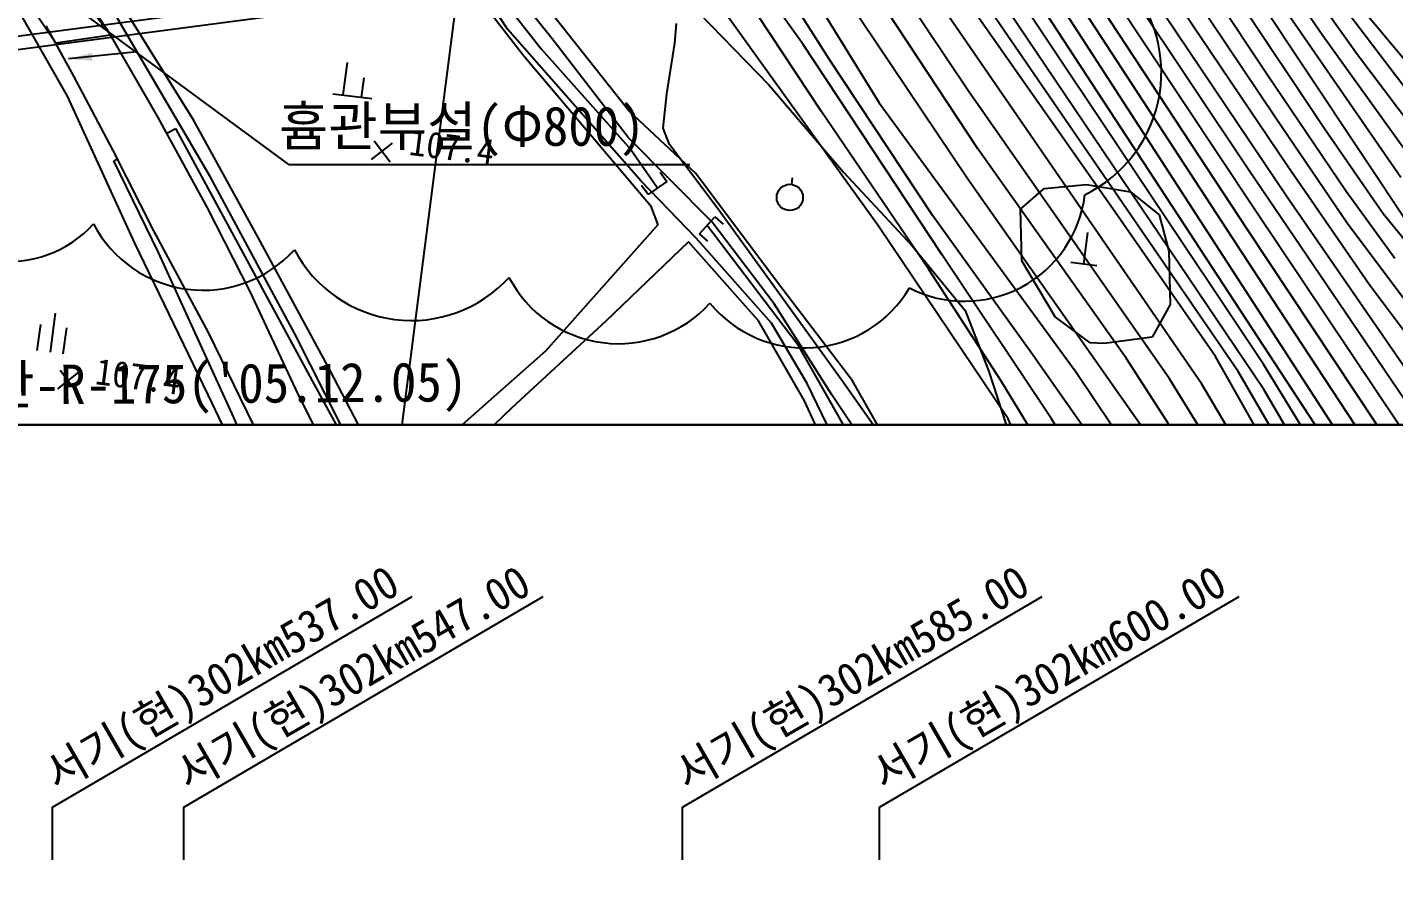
# Model space of a CAD drawing. Header units: millimetres. Extents: x 4198 to 4994, y 1103 to 1807.
# Drawn here: x 4622.8 to 4726.9, y 1363.4 to 1428.2 of the extents above; entities that cross this region are included whole.
import ezdxf
from ezdxf.enums import TextEntityAlignment as Align
from ezdxf.xclip import XClip

# ---------------------------------------------------------------- set-up
doc = ezdxf.new("R2010")
doc.units = ezdxf.units.MM
doc.header["$LTSCALE"] = 10
doc.header["$MEASUREMENT"] = 0
doc.header["$XCLIPFRAME"] = 2
doc.layers.add('TX-PAPR', color=2, linetype='Continuous', plot=False)
for name, color, linetype in [('TZ-BASE', 253, 'Continuous'), ('TZ-LEAL', 1, 'Continuous'), ('TZ-LEAT', 3, 'Continuous')]:
    doc.layers.add(name, color=color, linetype=linetype)
doc.styles.add('HANA', font='GulimChe.ttf')
doc.styles.get("Standard").update_dxf_attribs({"font": 'GulimChe.ttf'})

# ---------------------------------------------------------------- blocks, each defined once
blk = doc.blocks.new('JD-DFHDH6GH34GH7')
at = {"layer": 'TZ-BASE'}
for p, q in [((356.47, -175), (402.21, 180.98)), ((419.12, -29.06, 131), (436.77, -55.33, 131)), ((420.64, -28.92, 132), (435.87, -51.65, 132)), ((422.15, -28.77, 133), (435.19, -48.28, 133)), ((423.67, -28.63, 134), (439.57, -52.45, 134)), ((425.18, -28.49, 135), (446.22, -60.11, 135)), ((434.96, -70.45, 123), (408.04, -30.11, 123)), ((443.5, -82.07, 124), (409.41, -29.98, 124)), ((436.84, -69.82, 125), (410.92, -29.83, 125)), ((412.26, -29.71, 126), (436.1, -66.2, 126)), ((413.59, -29.58, 127), (433.66, -60.08, 127)), ((414.93, -29.46, 128), (434.29, -58.65, 128)), ((416.27, -29.33, 129), (433.82, -55.61, 129)), ((417.59, -29.2, 130), (436.77, -57.74, 130)), ((413.17, -54.01, 117), (398.03, -31.05, 117)), ((412.46, -49.6, 118), (399.9, -30.87, 118)), ((430.24, -71.91, 119), (401.87, -30.69, 119)), ((423.63, -58.83, 120), (403.78, -30.51, 120)), ((433.01, -70.96, 121), (405.15, -30.38, 121)), ((434.96, -72.33, 122), (406.56, -30.25, 122)), ((401.84, -47.18, 114), (392.04, -31.62, 114)), ((393.93, -31.44, 115), (405.66, -50.49, 115)), ((377.35, -44.88, 108), (369.97, -33.7, 108)), ((401.23, -51.12, 112), (390.77, -35.27, 112)), ((433.18, -36.17, 137), (439.44, -45.36, 137)), ((370.78, -36.79, 107.25), (378.58, -46.93, 107.25)), ((380.75, -45.63, 109), (374.18, -37.37, 109)), ((347.1, -45.34), (341.6, -38.01)), ((373.31, -37.98, 107.08), (379.91, -46.39, 107.08)), ((399.87, -46.07, 113), (394.3, -38.26, 113)), ((435.66, -37.78, 138), (442.08, -46.83, 138)), ((342.95, -45.96), (337.92, -38.57)), ((343.77, -40.3, 107.78), (346.81, -44.83, 107.78)), ((405.6, -59.88, 111), (391.14, -39.76, 111)), ((439.09, -40.64, 139), (446.04, -49.79, 139)), ((440.74, -41.3, 140), (451.8, -54.56, 140)), ((339.08, -41.7, 107.34), (343.81, -49.98, 107.34)), ((360.7, -55.18), (343.09, -42.23)), ((354.73, -56.16, 106.79), (346.53, -42.14, 106.79)), ((412.42, -56.31, 116), (403.11, -42.46, 116)), ((435.78, -42.25, 136), (445.38, -56.15, 136)), ((360, -42.84), (340, -45.46)), ((386.6, -51.1, 109.2), (380.5, -43.41, 109.2)), ((391.93, -43.65, 109.2), (397.25, -49.13, 109.2)), ((360.13, -43.83), (340.05, -46.46)), ((360.13, -43.83), (340.05, -46.46)), ((344.32, -48.47, 106.85), (342.22, -44.63, 106.85)), ((353.45, -51.85, 107.25), (348.42, -43.78, 107.25)), ((390.08, -45.96, 110), (390.22, -44.45, 110)), ((347.1, -45.34), (342.95, -45.96)), ((346.81, -44.83, 107.78), (350.72, -51.61, 107.78)), ((387.52, -56.46, 108), (377.35, -44.88, 108)), ((386.56, -53.16, 109), (380.75, -45.63, 109)), ((439.44, -45.36, 137), (446.21, -54.75, 137)), ((348.9, -46.65), (343.92, -47.14)), ((379.91, -46.39, 107.08), (386.73, -54.06, 107.08)), ((389.47, -49.82, 110), (390.08, -45.96, 110)), ((410.42, -62.05, 113), (399.87, -46.07, 113)), ((442.08, -46.83, 138), (448.34, -55.1, 138)), ((364.84, -49.9, 107.34), (365.16, -47.42, 107.34)), ((378.58, -46.93, 107.25), (388.24, -58.31, 107.25)), ((409.74, -59.1, 114), (401.84, -47.18, 114)), ((347.3, -54.12, 106.85), (344.32, -48.47, 106.85)), ((366.23, -50.08, 107.34), (366.42, -48.59, 107.34)), ((435.19, -48.28, 133), (441.23, -57.23, 133)), ((364.05, -49.8, 107.34), (367.02, -50.18, 107.34)), ((389.2, -52.43, 110), (389.47, -49.82, 110)), ((397.25, -49.13, 109.2), (402.93, -55.78, 109.2)), ((427.77, -71.51, 118), (412.46, -49.6, 118)), ((343.81, -49.98, 107.34), (348.93, -61.19, 107.34)), ((405.66, -50.49, 115), (420.67, -70.99, 115)), ((350.72, -51.61, 107.78), (354.46, -58.49, 107.78)), ((358.51, -61.03, 107.25), (353.45, -51.85, 107.25)), ((391.7, -55.88, 109.2), (386.6, -51.1, 109.2)), ((409.43, -63.19, 112), (401.23, -51.12, 112)), ((435.87, -51.65, 132), (441.35, -59.7, 132)), ((351.38, -52.82, 108), (352.07, -52.46, 108)), ((352.07, -52.46, 108), (362.46, -71.67, 108)), ((389.68, -53.66, 110), (389.2, -52.43, 110)), ((439.57, -52.45, 134), (444.05, -58.92, 134)), ((367, -54.81, 107.38), (368.59, -53.58, 107.38)), ((367.18, -53.4, 107.38), (368.41, -54.99, 107.38)), ((392.94, -59.59, 109), (386.56, -53.16, 109)), ((386.73, -54.06, 107.08), (388.76, -56.98, 107.08)), ((393.39, -58.59, 110), (389.68, -53.66, 110)), ((424.47, -69.94, 117), (413.17, -54.01, 117)), ((350.41, -60.24, 106.85), (347.3, -54.12, 106.85)), ((347.36, -54.92, 108), (347.64, -54.77, 108)), ((350.76, -61.89, 108), (347.36, -54.92, 108)), ((361.15, -68.08, 106.79), (354.73, -56.16, 106.79)), ((360.7, -55.18), (391.23, -55.18)), ((388.98, -55.78, 107.08), (389.47, -56.48, 107.08)), ((397.9, -64.18, 109.2), (391.7, -55.88, 109.2)), ((402.93, -55.78, 109.2), (408.17, -61.39, 109.2)), ((433.82, -55.61, 129), (446.6, -74.44, 129)), ((436.77, -55.33, 131), (442.98, -64.29, 131)), ((391.72, -60.81, 108), (387.52, -56.46, 108)), ((388.05, -57.48, 107.08), (387.56, -56.78, 107.08)), ((389.47, -56.48, 107.08), (388.05, -57.48, 107.08)), ((399.04, -56.21, 109.51), (398.98, -56.71, 109.51)), ((426.12, -75.81, 116), (412.42, -56.31, 116)), ((416.42, -58.58, 115.69), (418.22, -57.03, 115.69)), ((418.22, -57.03, 115.69), (421.44, -56.71, 115.69)), ((421.44, -56.71, 115.69), (424.81, -57.26, 115.69)), ((441.23, -57.23, 133), (444.94, -62.31, 133)), ((424.81, -57.26, 115.69), (426.98, -59.02, 115.69)), ((436.77, -57.74, 130), (449.1, -75.57, 130)), ((354.46, -58.49, 107.78), (357.72, -64.87, 107.78)), ((388.24, -58.31, 107.25), (388.79, -59.78, 107.25)), ((391.98, -60.46, 108.25), (393.14, -59.17, 108.25)), ((393.14, -59.17, 108.25), (393.78, -59.74, 108.25)), ((402.83, -71.66, 110), (393.39, -58.59, 110)), ((417.2, -69.48, 114), (409.74, -59.1, 114)), ((416.53, -62.53, 115.69), (416.42, -58.58, 115.69)), ((431.27, -69.8, 120), (423.63, -58.83, 120)), ((426.98, -59.02, 115.69), (427.71, -61.8, 115.69)), ((434.29, -58.65, 128), (445.69, -75.63, 128)), ((444.05, -58.92, 134), (448.13, -63.95, 134)), ((354.57, -67.98, 106.85), (350.41, -60.24, 106.85)), ((388.79, -59.78, 107.25), (380.25, -69.41, 107.25)), ((392.56, -59.81, 108.25), (399.38, -68.78, 108.25)), ((397.65, -65.81, 109), (392.94, -59.59, 109)), ((415.47, -74.55, 111), (405.6, -59.88, 111)), ((433.66, -60.08, 127), (444.42, -76.28, 127)), ((441.35, -59.7, 132), (446.94, -67.15, 132)), ((348.93, -61.19, 107.34), (354.51, -72.73, 107.34)), ((363.83, -70.86, 107.25), (358.51, -61.03, 107.25)), ((391.14, -61.07, 107.92), (384.83, -67.12, 107.92)), ((396.46, -67.08, 107.92), (391.14, -61.07, 107.92)), ((397.46, -67.27, 108), (391.72, -60.81, 108)), ((392.61, -61.03, 108.25), (391.98, -60.46, 108.25)), ((408.17, -61.39, 109.2), (412.21, -66.3, 109.2)), ((421.25, -62.76, 116.28), (421.56, -60.38, 116.28)), ((356.64, -74.72, 108), (350.76, -61.89, 108)), ((418.77, -74.56, 113), (410.42, -62.05, 113)), ((427.71, -61.8, 115.69), (427.83, -65.84, 115.69)), ((80, -63.1), (700, -142.77)), ((414.91, -71.63, 112), (409.43, -63.19, 112)), ((419.06, -66.78, 115.69), (416.53, -62.53, 115.69)), ((420.26, -62.63, 116.28), (422.24, -62.89, 116.28)), ((403.63, -71.67, 109.2), (397.9, -64.18, 109.2)), ((442.98, -64.29, 131), (448.95, -72.29, 131)), ((357.72, -64.87, 107.78), (361.18, -72.25, 107.78)), ((342.9, -66.5, 107.41), (342.52, -69.48, 107.41)), ((402.06, -72.73, 109), (397.65, -65.81, 109)), ((412.21, -66.3, 109.2), (414.02, -70.96, 109.2)), ((427.83, -65.84, 115.69), (426.45, -68.33, 115.69)), ((436.1, -66.2, 126), (443.72, -77.79, 126)), ((341.53, -69.35, 107.41), (341.79, -67.37, 107.41)), ((343.51, -69.61, 107.41), (343.77, -67.62, 107.41)), ((384.83, -67.12, 107.92), (377.67, -73.72, 107.92)), ((399.97, -73.18, 107.92), (396.46, -67.08, 107.92)), ((400.16, -71.85, 108), (397.46, -67.27, 108)), ((421.73, -68.76, 115.69), (419.06, -66.78, 115.69)), ((358.53, -76.08, 106.85), (354.57, -67.98, 106.85)), ((367.52, -80.67, 106.79), (361.15, -68.08, 106.79)), ((426.45, -68.33, 115.69), (422.8, -68.82, 115.69)), ((380.25, -69.41, 107.25), (368.47, -79.76, 107.25)), ((399.38, -68.78, 108.25), (404.07, -77.05, 108.25)), ((422.93, -77.63, 114), (417.2, -69.48, 114)), ((422.8, -68.82, 115.69), (421.73, -68.76, 115.69)), ((429.32, -77.42, 117), (424.47, -69.94, 117)), ((436.95, -79.81, 120), (431.27, -69.8, 120)), ((443.29, -84.07, 123), (434.96, -70.45, 123)), ((443.23, -79.69, 125), (436.84, -69.82, 125)), ((343.09, -72.26, 107.45), (344.67, -71.03, 107.45)), ((343.27, -70.85, 107.45), (344.49, -72.44, 107.45)), ((362.46, -71.67, 108), (367.2, -80.31, 108)), ((368.47, -79.76, 107.25), (363.83, -70.86, 107.25)), ((415.75, -89.85, 110), (402.83, -71.66, 110)), ((409.37, -81.69, 109.2), (403.63, -71.67, 109.2)), ((414.02, -70.96, 109.2), (415.68, -76.12, 109.2)), ((422.7, -84.38, 112), (414.91, -71.63, 112)), ((420.67, -70.99, 115), (435.08, -92.57, 115)), ((432.14, -78.61, 118), (427.77, -71.51, 118)), ((436.58, -77.1, 121), (433.01, -70.96, 121)), ((354.51, -72.73, 107.34), (358.16, -80.24, 107.34)), ((361.18, -72.25, 107.78), (364.51, -78.94, 107.78)), ((403.1, -77.84, 108), (400.16, -71.85, 108)), ((407.57, -80.96, 109), (402.06, -72.73, 109)), ((434.14, -78.57, 119), (430.24, -71.91, 119)), ((442.88, -85.87, 122), (434.96, -72.33, 122)), ((377.67, -73.72, 107.92), (369.66, -81.41, 107.92)), ((402.7, -79.06, 107.92), (399.97, -73.18, 107.92)), ((361.38, -88.07, 108), (356.64, -74.72, 108)), ((419.06, -82.19, 111), (415.47, -74.55, 111)), ((428.19, -89.43, 113), (418.77, -74.56, 113))]:
    blk.add_line(p, q, dxfattribs=at)
blk.add_circle((398.85, -57.7, 109.51), 1, dxfattribs=at)
for centre, radius, start, end in [((416.79, -48.18), 10.36, 295.9403, 45.9403), ((339.31, -53.8), 8.79, 207.6776, 317.6776), ((412.16, -56.37), 9.23, 242.9639, 352.9639), ((354.16, -55.34), 9.42, 207.6776, 317.6776), ((370.03, -57.02), 10.05, 207.6776, 317.6776), ((385.8, -59.41), 9.42, 207.6776, 317.6776), ((399.96, -59.85), 9.3, 219.3565, 329.3565)]:
    blk.add_arc(centre, radius, start, end, dxfattribs=at)
blk.add_solid([(345.68, -46.69), (345.74, -47.29), (343.92, -47.17)], dxfattribs=at)
at = {"layer": 'TZ-BASE', "style": 'HANA'}
for s, height, rotation, p in [('흄관부설(Φ800)', 3, 0, (359.93, -53.77)), ('107.4', 2, 352.6776, (369.78, -54.45, 107.38)), ("FCR-102-영이-노반-R-175('05.12.05)", 3, 0.3776, (308.83, -73.65)), ('107.4', 2, 352.6776, (345.87, -71.9, 107.45))]:
    blk.add_text(s, height=height, rotation=rotation, dxfattribs=at).set_placement(p)

msp = doc.modelspace()

# ---------------------------------------------------------------- linework, layer by layer
at = {"layer": 'TX-PAPR', "flags": 128}
msp.add_lwpolyline([(4282.02, 1398), (4282.02, 1548), (4982.02, 1548), (4982.02, 1398), (4282.02, 1398)], dxfattribs=at)
at = {"layer": 'TZ-LEAL'}
for points in [[(4652.07, 1384.9), (4624.68, 1368.87), (4624.68, 1364.87)], [(4662.07, 1384.9), (4634.68, 1368.87), (4634.68, 1364.87)], [(4700.07, 1384.9), (4672.68, 1368.87), (4672.68, 1364.87)], [(4715.07, 1384.9), (4687.68, 1368.87), (4687.68, 1364.87)]]:
    msp.add_lwpolyline(points, dxfattribs=at)

# ---------------------------------------------------------------- block references
at = {"layer": 'TZ-BASE'}
ref = msp.add_blockref('JD-DFHDH6GH34GH7', (4282.02, 1473), dxfattribs=at)
XClip(ref).set_block_clipping_path([(0.0000000001, -75), (700.0000000011, 75.0000000102)])

# ---------------------------------------------------------------- texts
at = {"layer": 'TZ-LEAT'}
for s, p in [('서기(현)302km537.00', (4638.18, 1377.66)), ('서기(현)302km547.00', (4648.18, 1377.66)), ('서기(현)302km585.00', (4686.18, 1377.66)), ('서기(현)302km600.00', (4701.18, 1377.66))]:
    msp.add_text(s, height=2.5, rotation=30, dxfattribs=at).set_placement(p, align=Align.CENTER)

doc.saveas('drawing.dxf')
